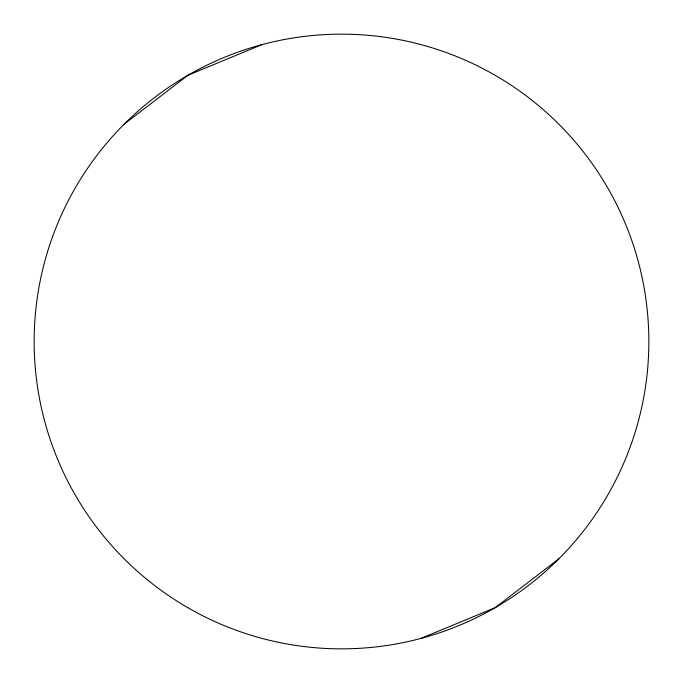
<?xml version="1.0" encoding="UTF-8"?>
<svg xmlns="http://www.w3.org/2000/svg" width="683" height="683" viewBox="0 0 683 683"><rect width="100%" height="100%" fill="white"/><g stroke="black" fill="none" stroke-linecap="round" stroke-linejoin="round"><path stroke-width="1.02" d="M124.169 124.169L187.825 75.326L261.956 44.626M558.831 558.831L495.175 607.674L421.044 638.374M187.825 607.674A307.35 307.35 0 0 0 648.85 341.5A307.35 307.35 0 0 0 187.825 75.326A307.35 307.35 0 0 0 187.825 607.674"/></g></svg>
